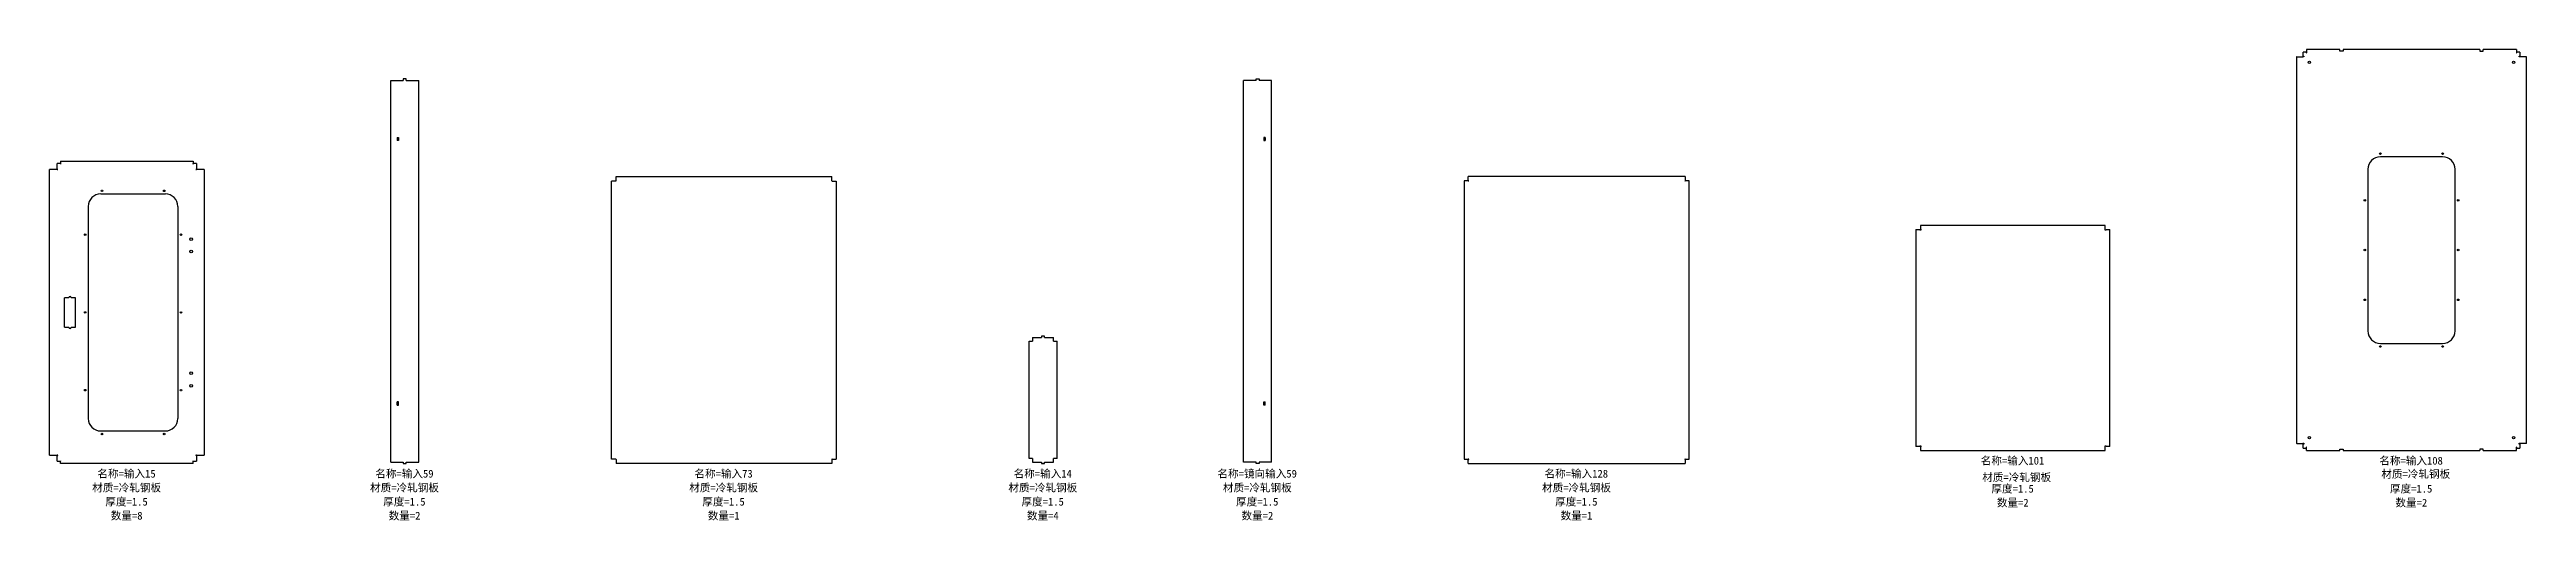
# Model space of a CAD drawing. Header units: millimetres. Extents: x 7876 to 15843, y -9931 to -416.
# Drawn here: x 7876 to 15843, y -1931 to -416 of the extents above; entities that cross this region are included whole.
import ezdxf

# ---------------------------------------------------------------- set-up
doc = ezdxf.new("R2010")
doc.units = ezdxf.units.MM
doc.layers.add('零件信息', color=131, linetype='Continuous')
doc.styles.add('SLDTEXTSTYLE1', font='', dxfattribs={"bigfont": 'bigfont'})
doc.styles.get('SLDTEXTSTYLE1').set_extended_font_data('宋体')

msp = doc.modelspace()

# ---------------------------------------------------------------- linework, layer by layer
at = {"color": 7, "linetype": 'Continuous', "lineweight": 25}
for p, q in [((15103.4, -440), (15103.4, -1682.3)), ((15103.9, -440), (15103.4, -440)), ((15103.9, -440), (15103.9, -439.4)), ((15103.9, -439.4), (15124.2, -439.4)), ((15124.2, -440), (15124.2, -439.4)), ((15127, -440), (15124.2, -440)), ((15124.7, -437.2), (15124.7, -424.5)), ((15134.2, -424.5), (15124.7, -424.5)), ((15124.7, -437.2), (15127, -437.2)), ((15127, -437.2), (15127, -440)), ((15134.2, -424.5), (15134.2, -426.9)), ((15134.2, -426.9), (15135, -426.9)), ((15135, -416.4), (15135, -426.9)), ((15243.1, -416.4), (15135, -416.4)), ((15243.1, -421.4), (15243.1, -416.4)), ((15253.3, -421.4), (15243.1, -421.4)), ((15253.3, -416.4), (15253.3, -421.4)), ((15693.1, -416.4), (15253.3, -416.4)), ((15693.1, -416.4), (15693.1, -421.4)), ((15693.1, -421.4), (15703.3, -421.4)), ((15703.3, -421.4), (15703.3, -416.4)), ((15811.4, -416.4), (15703.3, -416.4)), ((15811.4, -416.4), (15811.4, -426.9)), ((15811.4, -426.9), (15812.1, -426.9)), ((15812.1, -426.9), (15812.1, -424.5)), ((15821.7, -424.5), (15812.1, -424.5)), ((15819.3, -437.2), (15821.7, -437.2)), ((15819.3, -440), (15819.3, -437.2)), ((15822.2, -440), (15819.3, -440)), ((15821.7, -424.5), (15821.7, -437.2)), ((15822.2, -439.4), (15822.2, -440)), ((15842.5, -439.4), (15822.2, -439.4)), ((15842.5, -439.4), (15842.5, -440)), ((15842.9, -440), (15842.5, -440)), ((15842.9, -1682.3), (15842.9, -440)), ((8973.7, -1742.7), (8973.7, -515.7)), ((8973.7, -515.7), (9013.7, -515.7)), ((9023.7, -510.7), (9013.7, -510.7)), ((9013.7, -510.7), (9013.7, -515.7)), ((9023.7, -515.7), (9023.7, -510.7)), ((9023.7, -515.7), (9063.7, -515.7)), ((9063.7, -1742.7), (9063.7, -515.7)), ((11716.7, -1742.7), (11716.7, -515.7)), ((11756.7, -515.7), (11716.7, -515.7)), ((11756.7, -510.7), (11766.7, -510.7)), ((11756.7, -515.7), (11756.7, -510.7)), ((11766.7, -510.7), (11766.7, -515.7)), ((11806.7, -515.7), (11766.7, -515.7)), ((11806.7, -1742.7), (11806.7, -515.7)), ((8994.6, -699.1), (8994.6, -709.3)), ((8994.6, -699.1), (8998.7, -699.1)), ((8998.7, -709.3), (8994.6, -709.3)), ((8998.7, -699.1), (8998.7, -709.3)), ((11781.7, -699.1), (11781.7, -709.3)), ((11785.8, -699.1), (11781.7, -699.1)), ((11781.7, -709.3), (11785.8, -709.3)), ((11785.8, -699.1), (11785.8, -709.3)), ((7901.2, -801.6), (7901.2, -783.2)), ((7911.3, -783.2), (7901.2, -783.2)), ((7911.3, -783.2), (7911.3, -784.9)), ((7911.3, -784.9), (7911.5, -784.9)), ((7911.5, -775.7), (7911.5, -784.9)), ((7911.5, -775.7), (8338.4, -775.7)), ((8338.4, -775.7), (8338.4, -784.9)), ((8338.4, -784.9), (8338.5, -784.9)), ((8338.5, -784.9), (8338.5, -783.2)), ((8348.7, -783.2), (8338.5, -783.2)), ((8348.7, -783.2), (8348.7, -801.6)), ((15573.2, -761.1), (15373.2, -761.1)), ((7876.2, -1720.9), (7876.2, -802.5)), ((7902.9, -802.5), (7876.2, -802.5)), ((7901.2, -801.6), (7902.8, -801.6)), ((7901.2, -802.3), (7902.9, -802.3)), ((7901.2, -802.3), (7901.2, -802.3)), ((7901.2, -802.3), (7902.8, -802.3)), ((7902.8, -802.3), (7902.8, -801.6)), ((7902.9, -802.3), (7902.9, -802.5)), ((8346.9, -802.3), (8348.7, -802.3)), ((8346.9, -802.5), (8346.9, -802.3)), ((8373.7, -802.5), (8346.9, -802.5)), ((8348.7, -801.6), (8347.1, -801.6)), ((8347.1, -801.6), (8347.1, -802.3)), ((8347.1, -802.3), (8348.7, -802.3)), ((8348.7, -802.3), (8348.7, -802.3)), ((8373.7, -802.5), (8373.7, -1720.9)), ((9683.7, -1733.2), (9683.7, -839.2)), ((9697.1, -839.2), (9683.7, -839.2)), ((9697.1, -839.2), (9697.8, -838.9)), ((9697.9, -838.9), (9697.8, -838.9)), ((9697.9, -838.8), (9698.2, -838.1)), ((9697.9, -838.8), (9697.9, -838.9)), ((9698.2, -838.1), (9698.2, -824.7)), ((9698.2, -824.7), (10392.2, -824.7)), ((10392.2, -838.1), (10392.2, -824.7)), ((10392.2, -838.1), (10392.5, -838.8)), ((10392.5, -838.9), (10392.5, -838.8)), ((10392.6, -838.9), (10392.5, -838.9)), ((10392.6, -838.9), (10393.3, -839.2)), ((10393.3, -839.2), (10406.7, -839.2)), ((10406.7, -839.2), (10406.7, -1733.2)), ((12426.7, -839), (12426.7, -1733.4)), ((12440.9, -839), (12426.7, -839)), ((12439.2, -838.1), (12439.2, -824.7)), ((13137.2, -824.7), (12439.2, -824.7)), ((12439.2, -838.1), (12440.8, -838.1)), ((12439.2, -838.8), (12440.9, -838.8)), ((12439.2, -838.8), (12439.2, -838.8)), ((12439.2, -838.8), (12440.8, -838.8)), ((12440.8, -838.8), (12440.8, -838.1)), ((12440.9, -838.8), (12440.9, -839)), ((13135.4, -838.8), (13137.2, -838.8)), ((13135.4, -839), (13135.4, -838.8)), ((13149.7, -839), (13135.4, -839)), ((13137.2, -838.1), (13135.6, -838.1)), ((13135.6, -838.1), (13135.6, -838.8)), ((13135.6, -838.8), (13137.2, -838.8)), ((13137.2, -824.7), (13137.2, -838.1)), ((13137.2, -838.8), (13137.2, -838.8)), ((13149.7, -1733.4), (13149.7, -839)), ((15333.2, -801.1), (15333.2, -1321.1)), ((15613.2, -1321.1), (15613.2, -801.1)), ((8000.7, -920.7), (8000.7, -1602.7)), ((8040.7, -880.7), (8248.7, -880.7)), ((8288.7, -920.7), (8288.7, -1602.7)), ((13879.1, -994.8), (13879.1, -1692.8)), ((13879.1, -994.8), (13891.8, -994.8)), ((13891.8, -997.1), (13891.8, -994.8)), ((13894.6, -997.1), (13891.8, -997.1)), ((13894.3, -981.6), (13894.3, -994.3)), ((14488.3, -981.6), (13894.3, -981.6)), ((13894.3, -994.3), (13894.6, -994.3)), ((13894.6, -994.3), (13894.6, -997.1)), ((14487.9, -994.3), (14488.3, -994.3)), ((14487.9, -997.1), (14487.9, -994.3)), ((14490.8, -997.1), (14487.9, -997.1)), ((14488.3, -994.3), (14488.3, -981.6)), ((14490.8, -994.8), (14490.8, -997.1)), ((14490.8, -994.8), (14503.4, -994.8)), ((14503.4, -1692.8), (14503.4, -994.8)), ((7938.2, -1214.2), (7924.2, -1214.2)), ((7924.2, -1309.2), (7924.2, -1214.2)), ((7960.2, -1214.2), (7946.2, -1214.2)), ((7960.2, -1309.2), (7960.2, -1214.2)), ((7924.2, -1309.2), (7938.2, -1309.2)), ((7946.2, -1309.2), (7960.2, -1309.2)), ((11026.7, -1731.7), (11026.7, -1353.7)), ((11026.7, -1353.7), (11037.7, -1353.7)), ((11037.7, -1342.7), (11037.7, -1353.7)), ((11037.7, -1342.7), (11066.7, -1342.7)), ((11066.7, -1337.7), (11066.7, -1342.7)), ((11076.7, -1337.7), (11066.7, -1337.7)), ((11076.7, -1342.7), (11076.7, -1337.7)), ((11076.7, -1342.7), (11105.7, -1342.7)), ((11105.7, -1353.7), (11105.7, -1342.7)), ((11105.7, -1353.7), (11116.7, -1353.7)), ((11116.7, -1731.7), (11116.7, -1353.7)), ((15373.2, -1361.1), (15573.2, -1361.1)), ((8994.6, -1559.3), (8994.6, -1549.1)), ((8998.7, -1549.1), (8994.6, -1549.1)), ((8994.6, -1559.3), (8998.7, -1559.3)), ((8998.7, -1559.3), (8998.7, -1549.1)), ((11781.7, -1559.3), (11781.7, -1549.1)), ((11781.7, -1549.1), (11785.8, -1549.1)), ((11785.8, -1559.3), (11781.7, -1559.3)), ((11785.8, -1559.3), (11785.8, -1549.1)), ((8040.7, -1642.7), (8248.7, -1642.7)), ((7876.2, -1720.9), (7902.9, -1720.9)), ((7901.2, -1721.1), (7901.2, -1721)), ((7902.9, -1721), (7901.2, -1721)), ((7902.8, -1721.1), (7901.2, -1721.1)), ((7901.2, -1740.2), (7901.2, -1721.8)), ((7901.2, -1721.8), (7902.8, -1721.8)), ((7901.2, -1740.2), (7911.3, -1740.2)), ((7902.8, -1721.8), (7902.8, -1721.1)), ((7902.9, -1720.9), (7902.9, -1721)), ((7911.5, -1738.4), (7911.3, -1738.4)), ((7911.3, -1738.4), (7911.3, -1740.2)), ((7911.5, -1747.7), (7911.5, -1738.4)), ((8338.4, -1747.7), (7911.5, -1747.7)), ((8338.5, -1738.4), (8338.4, -1738.4)), ((8338.4, -1747.7), (8338.4, -1738.4)), ((8338.5, -1740.2), (8338.5, -1738.4)), ((8338.5, -1740.2), (8348.7, -1740.2)), ((8346.9, -1720.9), (8373.7, -1720.9)), ((8346.9, -1721), (8346.9, -1720.9)), ((8348.7, -1721), (8346.9, -1721)), ((8348.7, -1721.1), (8347.1, -1721.1)), ((8347.1, -1721.1), (8347.1, -1721.8)), ((8348.7, -1721.8), (8347.1, -1721.8)), ((8348.7, -1721.1), (8348.7, -1721)), ((8348.7, -1721.8), (8348.7, -1740.2)), ((8973.7, -1742.7), (9013.7, -1742.7)), ((9013.7, -1742.7), (9013.7, -1747.7)), ((9013.7, -1747.7), (9023.7, -1747.7)), ((9023.7, -1747.7), (9023.7, -1742.7)), ((9023.7, -1742.7), (9063.7, -1742.7)), ((9697.1, -1733.2), (9683.7, -1733.2)), ((9697.8, -1733.5), (9697.1, -1733.2)), ((9697.8, -1733.5), (9697.9, -1733.5)), ((9697.9, -1733.5), (9697.9, -1733.6)), ((9698.2, -1734.3), (9697.9, -1733.6)), ((9698.2, -1734.3), (9698.2, -1747.7)), ((10392.2, -1747.7), (9698.2, -1747.7)), ((10392.5, -1733.6), (10392.2, -1734.3)), ((10392.2, -1734.3), (10392.2, -1747.7)), ((10392.5, -1733.5), (10392.6, -1733.5)), ((10392.5, -1733.6), (10392.5, -1733.5)), ((10393.3, -1733.2), (10392.6, -1733.5)), ((10393.3, -1733.2), (10406.7, -1733.2)), ((11037.7, -1731.7), (11026.7, -1731.7)), ((11037.7, -1731.7), (11037.7, -1742.7)), ((11037.7, -1742.7), (11066.7, -1742.7)), ((11066.7, -1742.7), (11066.7, -1747.7)), ((11066.7, -1747.7), (11076.7, -1747.7)), ((11076.7, -1742.7), (11105.7, -1742.7)), ((11076.7, -1747.7), (11076.7, -1742.7)), ((11116.7, -1731.7), (11105.7, -1731.7)), ((11105.7, -1742.7), (11105.7, -1731.7)), ((11756.7, -1742.7), (11716.7, -1742.7)), ((11756.7, -1747.7), (11756.7, -1742.7)), ((11766.7, -1747.7), (11756.7, -1747.7)), ((11766.7, -1742.7), (11766.7, -1747.7)), ((11806.7, -1742.7), (11766.7, -1742.7)), ((12426.7, -1733.4), (12440.9, -1733.4)), ((12440.9, -1733.5), (12439.2, -1733.5)), ((12439.2, -1733.6), (12439.2, -1733.5)), ((12440.8, -1733.6), (12439.2, -1733.6)), ((12439.2, -1747.7), (12439.2, -1734.3)), ((12439.2, -1734.3), (12440.8, -1734.3)), ((12439.2, -1747.7), (13137.2, -1747.7)), ((12440.8, -1734.3), (12440.8, -1733.6)), ((12440.9, -1733.4), (12440.9, -1733.5)), ((13135.4, -1733.4), (13149.7, -1733.4)), ((13135.4, -1733.5), (13135.4, -1733.4)), ((13137.2, -1733.5), (13135.4, -1733.5)), ((13137.2, -1733.6), (13135.6, -1733.6)), ((13135.6, -1733.6), (13135.6, -1734.3)), ((13137.2, -1734.3), (13135.6, -1734.3)), ((13137.2, -1733.6), (13137.2, -1733.5)), ((13137.2, -1734.3), (13137.2, -1747.7)), ((13891.8, -1692.8), (13879.1, -1692.8)), ((13891.8, -1692.8), (13891.8, -1690.4)), ((13891.8, -1690.4), (13894.6, -1690.4)), ((13894.3, -1693.3), (13894.3, -1705.9)), ((13894.6, -1693.3), (13894.3, -1693.3)), ((13894.3, -1705.9), (14488.3, -1705.9)), ((13894.6, -1690.4), (13894.6, -1693.3)), ((14487.9, -1693.3), (14487.9, -1690.4)), ((14487.9, -1690.4), (14490.8, -1690.4)), ((14488.3, -1693.3), (14487.9, -1693.3)), ((14488.3, -1705.9), (14488.3, -1693.3)), ((14490.8, -1690.4), (14490.8, -1692.8)), ((14503.4, -1692.8), (14490.8, -1692.8)), ((15103.4, -1682.3), (15103.9, -1682.3)), ((15103.9, -1682.8), (15103.9, -1682.3)), ((15103.9, -1682.8), (15124.2, -1682.8)), ((15124.2, -1682.3), (15127, -1682.3)), ((15124.2, -1682.8), (15124.2, -1682.3)), ((15124.7, -1697.8), (15124.7, -1685.1)), ((15127, -1685.1), (15124.7, -1685.1)), ((15124.7, -1697.8), (15134.2, -1697.8)), ((15127, -1682.3), (15127, -1685.1)), ((15135, -1695.4), (15134.2, -1695.4)), ((15134.2, -1695.4), (15134.2, -1697.8)), ((15135, -1705.9), (15135, -1695.4)), ((15135, -1705.9), (15243.1, -1705.9)), ((15243.1, -1700.9), (15253.3, -1700.9)), ((15243.1, -1705.9), (15243.1, -1700.9)), ((15253.3, -1700.9), (15253.3, -1705.9)), ((15253.3, -1705.9), (15693.1, -1705.9)), ((15703.3, -1700.9), (15693.1, -1700.9)), ((15693.1, -1700.9), (15693.1, -1705.9)), ((15703.3, -1705.9), (15703.3, -1700.9)), ((15703.3, -1705.9), (15811.4, -1705.9)), ((15812.1, -1695.4), (15811.4, -1695.4)), ((15811.4, -1705.9), (15811.4, -1695.4)), ((15812.1, -1697.8), (15812.1, -1695.4)), ((15812.1, -1697.8), (15821.7, -1697.8)), ((15819.3, -1682.3), (15822.2, -1682.3)), ((15819.3, -1685.1), (15819.3, -1682.3)), ((15821.7, -1685.1), (15819.3, -1685.1)), ((15821.7, -1685.1), (15821.7, -1697.8)), ((15822.2, -1682.3), (15822.2, -1682.8)), ((15842.5, -1682.8), (15822.2, -1682.8)), ((15842.5, -1682.3), (15842.9, -1682.3)), ((15842.5, -1682.3), (15842.5, -1682.8))]:
    msp.add_line(p, q, dxfattribs=at)
for centre, radius in [((15144.7, -457.6), 3.5), ((15801.7, -457.6), 3.5), ((15373.2, -751.1), 2.5), ((15573.2, -751.1), 2.5), ((8044.7, -870.7), 2.5), ((8244.7, -870.7), 2.5), ((15323.2, -901.1), 2.5), ((15623.2, -901.1), 2.5), ((7990.7, -1011.7), 2.5), ((8298.7, -1011.7), 2.5), ((8332, -1026.1), 4.38), ((8332, -1066.1), 4.38), ((15323.2, -1061.1), 2.5), ((15623.2, -1061.1), 2.5), ((7990.7, -1261.7), 2.5), ((8298.7, -1261.7), 2.5), ((15323.2, -1221.1), 2.5), ((15623.2, -1221.1), 2.5), ((15373.2, -1371.1), 2.5), ((15573.2, -1371.1), 2.5), ((7990.7, -1511.7), 2.5), ((8298.7, -1511.7), 2.5), ((8332, -1457.3), 4.38), ((8332, -1497.3), 4.38), ((8044.7, -1652.7), 2.5), ((8244.7, -1652.7), 2.5), ((15144.7, -1664.6), 3.5), ((15801.7, -1664.6), 3.5)]:
    msp.add_circle(centre, radius, dxfattribs=at)
for centre, radius, start, end in [((15373.2, -801.1), 40, 90, 180), ((15573.2, -801.1), 40, 0, 90), ((8040.7, -920.7), 40, 90, 180), ((8248.7, -920.7), 40, 0, 90), ((7942.2, -1214.2), 4, 0, 180), ((7942.2, -1309.2), 4, 180, 0), ((15373.2, -1321.1), 40, 180, 270), ((15573.2, -1321.1), 40, 270, 0), ((8040.7, -1602.7), 40, 180, 270), ((8248.7, -1602.7), 40, 270, 0)]:
    msp.add_arc(centre, radius, start, end, dxfattribs=at)

# ---------------------------------------------------------------- texts
at = {"layer": '零件信息', "char_height": 25, "attachment_point": 2, "style": 'SLDTEXTSTYLE1'}
for s, insert in [('名称=输入101', (14189.9, -1725.9)), ('名称=输入108', (15471.8, -1725.9)), ('材质=冷轧钢板', (8124.1, -1812.7)), ('名称=输入15', (8123.8, -1767.7)), ('材质=冷轧钢板', (9017.9, -1812.7)), ('名称=输入59', (9017.6, -1767.7)), ('材质=冷轧钢板', (10044.4, -1812.7)), ('名称=输入73', (10044.1, -1767.7)), ('材质=冷轧钢板', (11070.9, -1812.7)), ('名称=输入14', (11070.6, -1767.7)), ('名称=镜向输入59', (11760.4, -1767.7)), ('材质=冷轧钢板', (11760.9, -1812.7)), ('材质=冷轧钢板', (12787.4, -1812.7)), ('名称=输入128', (12786.8, -1767.7)), ('材质=冷轧钢板', (14203.3, -1779.2)), ('厚度=1.5', (14190.1, -1815.9)), ('材质=冷轧钢板', (15486.9, -1768.7)), ('厚度=1.5', (15472, -1815.9)), ('厚度=1.5', (8123.8, -1857.7)), ('数量=8', (8124.2, -1902.7)), ('厚度=1.5', (9017.5, -1857.7)), ('数量=2', (9018, -1902.7)), ('厚度=1.5', (10044, -1857.7)), ('数量=1', (10044.5, -1902.7)), ('厚度=1.5', (11070.5, -1857.7)), ('数量=4', (11071, -1902.7)), ('厚度=1.5', (11760.5, -1857.7)), ('数量=2', (11761, -1902.7)), ('厚度=1.5', (12787, -1857.7)), ('数量=1', (12787.5, -1902.7)), ('数量=2', (14190.6, -1860.9)), ('数量=2', (15472.5, -1860.9))]:
    msp.add_mtext(s, dxfattribs=dict(at, insert=insert))

doc.saveas('drawing.dxf')
